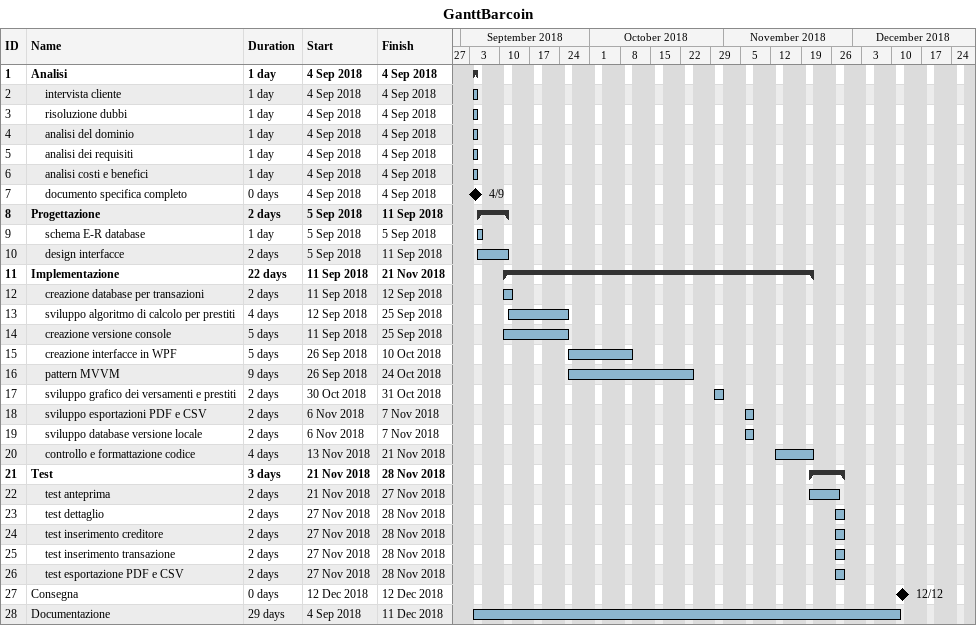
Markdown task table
GanttBarcoin

| ID | Level | Task | Duration | Start | Finish |
|---|---|---|---|---|---|
| 1 | 1 | **Analisi** | 1d | 2018-09-04 | 2018-09-04 |
| 2 | 2 | intervista cliente | 1d | 2018-09-04 | 2018-09-04 |
| 3 | 2 | risoluzione dubbi | 1d | 2018-09-04 | 2018-09-04 |
| 4 | 2 | analisi del dominio | 1d | 2018-09-04 | 2018-09-04 |
| 5 | 2 | analisi dei requisiti | 1d | 2018-09-04 | 2018-09-04 |
| 6 | 2 | analisi costi e benefici | 1d | 2018-09-04 | 2018-09-04 |
| 7 | 2 | documento specifica completo | 0d | 2018-09-04 | 2018-09-04 |
| 8 | 1 | **Progettazione** | 2d | 2018-09-05 | 2018-09-11 |
| 9 | 2 | schema E-R database | 1d | 2018-09-05 | 2018-09-05 |
| 10 | 2 | design interfacce | 2d | 2018-09-05 | 2018-09-11 |
| 11 | 1 | **Implementazione** | 22d | 2018-09-11 | 2018-11-21 |
| 12 | 2 | creazione database per transazioni | 2d | 2018-09-11 | 2018-09-12 |
| 13 | 2 | sviluppo algoritmo di calcolo per prestiti | 4d | 2018-09-12 | 2018-09-25 |
| 14 | 2 | creazione versione console | 5d | 2018-09-11 | 2018-09-25 |
| 15 | 2 | creazione interfacce in WPF | 5d | 2018-09-26 | 2018-10-10 |
| 16 | 2 | pattern MVVM | 9d | 2018-09-26 | 2018-10-24 |
| 17 | 2 | sviluppo grafico dei versamenti e prestiti | 2d | 2018-10-30 | 2018-10-31 |
| 18 | 2 | sviluppo esportazioni PDF e CSV | 2d | 2018-11-06 | 2018-11-07 |
| 19 | 2 | sviluppo database versione locale | 2d | 2018-11-06 | 2018-11-07 |
| 20 | 2 | controllo e formattazione codice | 4d | 2018-11-13 | 2018-11-21 |
| 21 | 1 | **Test** | 3d | 2018-11-21 | 2018-11-28 |
| 22 | 2 | test anteprima | 2d | 2018-11-21 | 2018-11-27 |
| 23 | 2 | test dettaglio | 2d | 2018-11-27 | 2018-11-28 |
| 24 | 2 | test inserimento creditore | 2d | 2018-11-27 | 2018-11-28 |
| 25 | 2 | test inserimento transazione | 2d | 2018-11-27 | 2018-11-28 |
| 26 | 2 | test esportazione PDF e CSV | 2d | 2018-11-27 | 2018-11-28 |
| 27 | 1 | Consegna | 0d | 2018-12-12 | 2018-12-12 |
| 28 | 1 | Documentazione | 29d | 2018-09-04 | 2018-12-11 |
